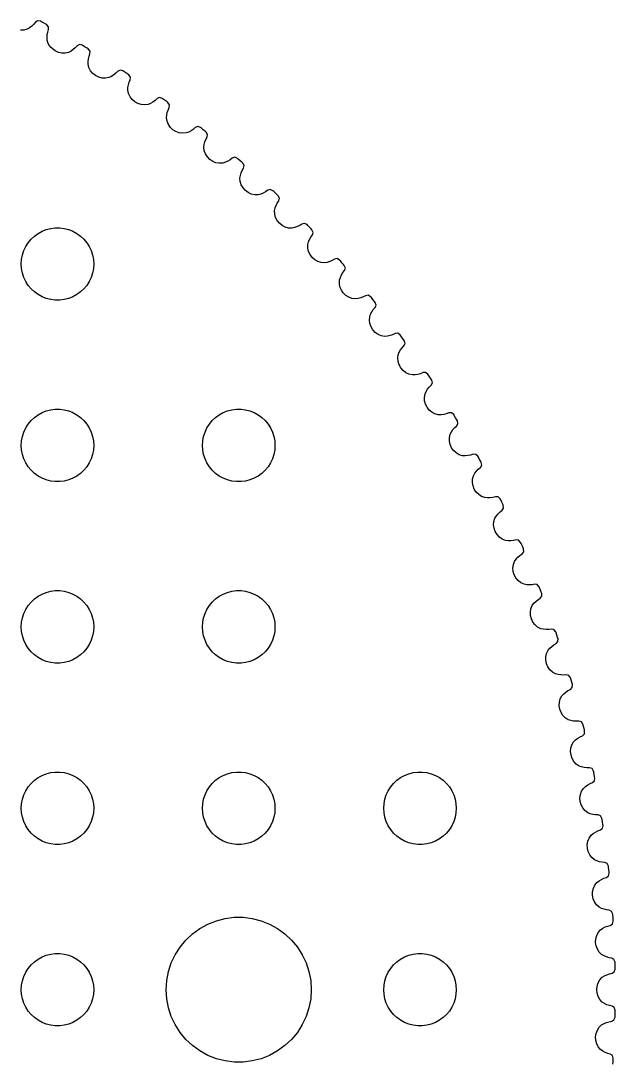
# Model space of a CAD drawing. Header units: metres. Extents: x -46 to 46, y 64 to 266.
# Drawn here: x 20.98 to 45.57, y 216.96 to 260.05 of the extents above; entities that cross this region are included whole.
import ezdxf

# ---------------------------------------------------------------- set-up
doc = ezdxf.new("R2010")
doc.units = ezdxf.units.M

msp = doc.modelspace()

# ---------------------------------------------------------------- linework, layer by layer
for p, q in [((21.4361, 259.834), (21.3469, 259.767)), ((21.5159, 259.911), (21.4361, 259.834)), ((21.5855, 259.996), (21.5159, 259.911)), ((21.6786, 260.053), (21.5855, 259.996)), ((21.7955, 260.034), (21.6786, 260.053)), ((21.8375, 260.011), (21.7955, 260.034)), ((21.9247, 259.964), (21.8375, 260.011)), ((22.0119, 259.916), (21.9247, 259.964)), ((22.0537, 259.892), (22.0119, 259.916)), ((22.1326, 259.804), (22.0537, 259.892)), ((21.1103, 259.673), (20.9673, 259.668)), ((21.249, 259.71), (21.1103, 259.673)), ((21.3469, 259.767), (21.249, 259.71)), ((22.07, 259.371), (22.0786, 259.482)), ((22.0786, 259.482), (22.1001, 259.59)), ((22.1001, 259.59), (22.1346, 259.695)), ((22.1346, 259.695), (22.1326, 259.804)), ((22.0741, 259.257), (22.07, 259.371)), ((22.1172, 259.12), (22.0741, 259.257)), ((22.1898, 258.997), (22.1172, 259.12)), ((22.2874, 258.891), (22.1898, 258.997)), ((23.3096, 259.017), (23.2363, 258.934)), ((23.4051, 259.069), (23.3096, 259.017)), ((23.521, 259.045), (23.4051, 259.069)), ((23.562, 259.021), (23.521, 259.045)), ((23.647, 258.969), (23.562, 259.021)), ((22.4051, 258.807), (22.2874, 258.891)), ((22.5373, 258.747), (22.4051, 258.807)), ((22.6776, 258.716), (22.5373, 258.747)), ((22.8207, 258.714), (22.6776, 258.716)), ((22.9609, 258.745), (22.8207, 258.714)), ((23.0612, 258.798), (22.9609, 258.745)), ((23.1533, 258.862), (23.0612, 258.798)), ((23.2363, 258.934), (23.1533, 258.862)), ((23.732, 258.917), (23.647, 258.969)), ((23.7728, 258.892), (23.732, 258.917)), ((23.8477, 258.801), (23.7728, 258.892)), ((23.7797, 258.481), (23.8059, 258.589)), ((23.8059, 258.589), (23.845, 258.692)), ((23.845, 258.692), (23.8477, 258.801)), ((23.7655, 258.257), (23.7663, 258.371)), ((23.8025, 258.118), (23.7655, 258.257)), ((23.7663, 258.371), (23.7797, 258.481)), ((23.8697, 257.992), (23.8025, 258.118)), ((23.9626, 257.882), (23.8697, 257.992)), ((24.0765, 257.793), (23.9626, 257.882)), ((24.206, 257.727), (24.0765, 257.793)), ((24.3448, 257.69), (24.206, 257.727)), ((24.4876, 257.682), (24.3448, 257.69)), ((24.6291, 257.707), (24.4876, 257.682)), ((24.7316, 257.756), (24.6291, 257.707)), ((24.8263, 257.815), (24.7316, 257.756)), ((24.9125, 257.884), (24.8263, 257.815)), ((24.9893, 257.963), (24.9125, 257.884)), ((25.087, 258.011), (24.9893, 257.963)), ((25.2017, 257.982), (25.087, 258.011)), ((25.2416, 257.956), (25.2017, 257.982)), ((25.3243, 257.901), (25.2416, 257.956)), ((25.407, 257.845), (25.3243, 257.901)), ((25.4467, 257.819), (25.407, 257.845)), ((25.5175, 257.724), (25.4467, 257.819)), ((25.51, 257.615), (25.5175, 257.724)), ((25.4116, 257.184), (25.4174, 257.297)), ((25.4174, 257.297), (25.4356, 257.407)), ((25.4356, 257.407), (25.4665, 257.514)), ((25.4665, 257.514), (25.51, 257.615)), ((25.4426, 257.044), (25.4116, 257.184)), ((25.5042, 256.915), (25.4426, 257.044)), ((25.5922, 256.801), (25.5042, 256.915)), ((26.6214, 256.837), (26.5413, 256.761)), ((26.7211, 256.881), (26.6214, 256.837)), ((26.8345, 256.847), (26.7211, 256.881)), ((26.8732, 256.819), (26.8345, 256.847)), ((26.9534, 256.76), (26.8732, 256.819)), ((25.7021, 256.706), (25.5922, 256.801)), ((25.8286, 256.635), (25.7021, 256.706)), ((25.9656, 256.592), (25.8286, 256.635)), ((26.108, 256.578), (25.9656, 256.592)), ((26.2504, 256.597), (26.108, 256.578)), ((26.3549, 256.641), (26.2504, 256.597)), ((26.4521, 256.696), (26.3549, 256.641)), ((26.5413, 256.761), (26.4521, 256.696)), ((27.0336, 256.701), (26.9534, 256.76)), ((27.0721, 256.673), (27.0336, 256.701)), ((27.1387, 256.575), (27.0721, 256.673)), ((27.0786, 256.367), (27.1265, 256.466)), ((27.1265, 256.466), (27.1387, 256.575)), ((27.0094, 256.04), (27.0201, 256.153)), ((27.0342, 255.899), (27.0094, 256.04)), ((27.0201, 256.153), (27.0431, 256.262)), ((27.0431, 256.262), (27.0786, 256.367)), ((27.0901, 255.767), (27.0342, 255.899)), ((27.1731, 255.65), (27.0901, 255.767)), ((27.2788, 255.55), (27.1731, 255.65)), ((27.402, 255.474), (27.2788, 255.55)), ((28.1195, 255.568), (28.0276, 255.507)), ((28.2029, 255.64), (28.1195, 255.568)), ((28.3044, 255.68), (28.2029, 255.64)), ((28.4162, 255.641), (28.3044, 255.68)), ((28.4536, 255.611), (28.4162, 255.641)), ((28.5312, 255.549), (28.4536, 255.611)), ((28.6087, 255.487), (28.5312, 255.549)), ((27.537, 255.424), (27.402, 255.474)), ((27.6786, 255.404), (27.537, 255.424)), ((27.8218, 255.417), (27.6786, 255.404)), ((27.9281, 255.456), (27.8218, 255.417)), ((28.0276, 255.507), (27.9281, 255.456)), ((28.5991, 255.048), (28.6391, 255.151)), ((28.6459, 255.457), (28.6087, 255.487)), ((28.6391, 255.151), (28.6913, 255.248)), ((28.7082, 255.356), (28.6459, 255.457)), ((28.6913, 255.248), (28.7082, 255.356)), ((28.5557, 254.828), (28.5713, 254.94)), ((28.5743, 254.685), (28.5557, 254.828)), ((28.5713, 254.94), (28.5991, 255.048)), ((28.6245, 254.552), (28.5743, 254.685)), ((28.7022, 254.43), (28.6245, 254.552)), ((28.8035, 254.327), (28.7022, 254.43)), ((28.9233, 254.245), (28.8035, 254.327)), ((29.056, 254.189), (28.9233, 254.245)), ((29.5497, 254.251), (29.4481, 254.204)), ((29.6442, 254.308), (29.5497, 254.251)), ((29.7307, 254.376), (29.6442, 254.308)), ((29.8338, 254.411), (29.7307, 254.376)), ((29.9438, 254.368), (29.8338, 254.411)), ((29.9799, 254.336), (29.9438, 254.368)), ((30.0547, 254.271), (29.9799, 254.336)), ((30.1294, 254.205), (30.0547, 254.271)), ((29.1966, 254.163), (29.056, 254.189)), ((29.3401, 254.17), (29.1966, 254.163)), ((29.4481, 254.204), (29.3401, 254.17)), ((30.1007, 253.767), (30.1451, 253.869)), ((30.1653, 254.174), (30.1294, 254.205)), ((30.1451, 253.869), (30.2015, 253.963)), ((30.2231, 254.07), (30.1653, 254.174)), ((30.2015, 253.963), (30.2231, 254.07)), ((30.0477, 253.549), (30.0682, 253.661)), ((30.0601, 253.406), (30.0477, 253.549)), ((30.1044, 253.27), (30.0601, 253.406)), ((30.0682, 253.661), (30.1007, 253.767)), ((30.1768, 253.146), (30.1044, 253.27)), ((30.2734, 253.038), (30.1768, 253.146)), ((30.3895, 252.951), (30.2734, 253.038)), ((30.5197, 252.889), (30.3895, 252.951)), ((31.1125, 252.982), (31.0156, 252.929)), ((31.2018, 253.047), (31.1125, 252.982)), ((31.3064, 253.077), (31.2018, 253.047)), ((31.4144, 253.029), (31.3064, 253.077)), ((31.4491, 252.996), (31.4144, 253.029)), ((31.521, 252.927), (31.4491, 252.996)), ((30.659, 252.857), (30.5197, 252.889)), ((30.8027, 252.857), (30.659, 252.857)), ((30.912, 252.887), (30.8027, 252.857)), ((31.0156, 252.929), (30.912, 252.887)), ((31.5927, 252.858), (31.521, 252.927)), ((31.5449, 252.422), (31.5938, 252.521)), ((31.6272, 252.825), (31.5927, 252.858)), ((31.5938, 252.521), (31.6542, 252.614)), ((31.6805, 252.719), (31.6272, 252.825)), ((31.6542, 252.614), (31.6805, 252.719)), ((31.4825, 252.207), (31.5078, 252.317)), ((31.4886, 252.063), (31.4825, 252.207)), ((31.5078, 252.317), (31.5449, 252.422)), ((31.5269, 251.925), (31.4886, 252.063)), ((31.5938, 251.798), (31.5269, 251.925)), ((31.6857, 251.686), (31.5938, 251.798)), ((31.7979, 251.594), (31.6857, 251.686)), ((32.6136, 251.654), (32.5215, 251.594)), ((32.7194, 251.68), (32.6136, 251.654)), ((32.8252, 251.627), (32.7194, 251.68)), ((21.5439, 251.156), (21.6963, 251.266)), ((21.6963, 251.266), (21.8613, 251.357)), ((21.8613, 251.357), (22.0365, 251.427)), ((22.0365, 251.427), (22.2189, 251.473)), ((22.2189, 251.473), (22.4058, 251.497)), ((22.4058, 251.497), (22.5942, 251.497)), ((22.5942, 251.497), (22.7811, 251.473)), ((22.7811, 251.473), (22.9635, 251.427)), ((22.9635, 251.427), (23.1387, 251.357)), ((23.1387, 251.357), (23.3037, 251.266)), ((23.3037, 251.266), (23.4561, 251.156)), ((31.9252, 251.527), (31.7979, 251.594)), ((32.063, 251.489), (31.9252, 251.527)), ((32.2066, 251.483), (32.063, 251.489)), ((32.3172, 251.508), (32.2066, 251.483)), ((32.4224, 251.545), (32.3172, 251.508)), ((32.5215, 251.594), (32.4224, 251.545)), ((32.8584, 251.593), (32.8252, 251.627)), ((32.9272, 251.521), (32.8584, 251.593)), ((32.9959, 251.449), (32.9272, 251.521)), ((33.0289, 251.414), (32.9959, 251.449)), ((33.0775, 251.306), (33.0289, 251.414)), ((33.0467, 251.202), (33.0775, 251.306)), ((21.1855, 250.723), (21.2865, 250.882)), ((21.2865, 250.882), (21.4065, 251.027)), ((21.4065, 251.027), (21.5439, 251.156)), ((23.4561, 251.156), (23.5934, 251.027)), ((23.5934, 251.027), (23.7135, 250.882)), ((23.7135, 250.882), (23.8145, 250.723)), ((32.8572, 250.659), (32.8574, 250.803)), ((32.8574, 250.803), (32.8875, 250.912)), ((32.8875, 250.912), (32.9292, 251.015)), ((32.9292, 251.015), (32.9823, 251.112)), ((32.9823, 251.112), (33.0467, 251.202)), ((21.0118, 250.188), (21.0471, 250.373)), ((21.0471, 250.373), (21.1053, 250.552)), ((21.1053, 250.552), (21.1855, 250.723)), ((23.8145, 250.723), (23.8947, 250.552)), ((23.8947, 250.552), (23.9529, 250.373)), ((23.9529, 250.373), (23.9882, 250.188)), ((32.8895, 250.52), (32.8572, 250.659)), ((32.9508, 250.39), (32.8895, 250.52)), ((33.0376, 250.273), (32.9508, 250.39)), ((21, 250), (21.0118, 250.188)), ((21.0118, 249.812), (21, 250)), ((23.9882, 250.188), (24, 250)), ((24, 250), (23.9882, 249.812)), ((33.1457, 250.177), (33.0376, 250.273)), ((33.2701, 250.104), (33.1457, 250.177)), ((33.4061, 250.06), (33.2701, 250.104)), ((33.5492, 250.048), (33.4061, 250.06)), ((33.6607, 250.068), (33.5492, 250.048)), ((33.7675, 250.101), (33.6607, 250.068)), ((33.8687, 250.145), (33.7675, 250.101)), ((33.9633, 250.202), (33.8687, 250.145)), ((34.0702, 250.223), (33.9633, 250.202)), ((34.1735, 250.165), (34.0702, 250.223)), ((34.2052, 250.129), (34.1735, 250.165)), ((34.2708, 250.055), (34.2052, 250.129)), ((34.3363, 249.98), (34.2708, 250.055)), ((34.3678, 249.944), (34.3363, 249.98)), ((34.4116, 249.834), (34.3678, 249.944)), ((21.0471, 249.627), (21.0118, 249.812)), ((21.1053, 249.448), (21.0471, 249.627)), ((23.9529, 249.627), (23.8947, 249.448)), ((23.9882, 249.812), (23.9529, 249.627)), ((34.2045, 249.448), (34.2507, 249.55)), ((34.2507, 249.55), (34.308, 249.644)), ((34.308, 249.644), (34.3762, 249.731)), ((34.3762, 249.731), (34.4116, 249.834)), ((21.1855, 249.277), (21.1053, 249.448)), ((21.2865, 249.118), (21.1855, 249.277)), ((21.4065, 248.973), (21.2865, 249.118)), ((23.7135, 249.118), (23.5934, 248.973)), ((23.8145, 249.277), (23.7135, 249.118)), ((23.8947, 249.448), (23.8145, 249.277)), ((34.1633, 249.197), (34.1697, 249.34)), ((34.1894, 249.056), (34.1633, 249.197)), ((34.1697, 249.34), (34.2045, 249.448)), ((21.5439, 248.844), (21.4065, 248.973)), ((21.6963, 248.734), (21.5439, 248.844)), ((21.8613, 248.643), (21.6963, 248.734)), ((22.0365, 248.573), (21.8613, 248.643)), ((23.1387, 248.643), (22.9635, 248.573)), ((23.3037, 248.734), (23.1387, 248.643)), ((23.4561, 248.844), (23.3037, 248.734)), ((23.5934, 248.973), (23.4561, 248.844)), ((34.245, 248.923), (34.1894, 249.056)), ((34.3267, 248.803), (34.245, 248.923)), ((34.4305, 248.702), (34.3267, 248.803)), ((34.5515, 248.624), (34.4305, 248.702)), ((35.1514, 248.639), (35.0484, 248.599)), ((35.2484, 248.691), (35.1514, 248.639)), ((35.356, 248.708), (35.2484, 248.691)), ((35.4568, 248.646), (35.356, 248.708)), ((35.4868, 248.609), (35.4568, 248.646)), ((22.2189, 248.527), (22.0365, 248.573)), ((22.4058, 248.503), (22.2189, 248.527)), ((22.5942, 248.503), (22.4058, 248.503)), ((22.7811, 248.527), (22.5942, 248.503)), ((22.9635, 248.573), (22.7811, 248.527)), ((34.6855, 248.574), (34.5515, 248.624)), ((34.8279, 248.556), (34.6855, 248.574)), ((34.9403, 248.571), (34.8279, 248.556)), ((35.0484, 248.599), (34.9403, 248.571)), ((35.5492, 248.531), (35.4868, 248.609)), ((35.6113, 248.454), (35.5492, 248.531)), ((35.5684, 248.119), (35.6404, 248.203)), ((35.6412, 248.416), (35.6113, 248.454)), ((35.6404, 248.203), (35.6802, 248.304)), ((35.6802, 248.304), (35.6412, 248.416)), ((35.4043, 247.679), (35.417, 247.822)), ((35.417, 247.822), (35.4565, 247.928)), ((35.4565, 247.928), (35.507, 248.027)), ((35.507, 248.027), (35.5684, 248.119)), ((35.4243, 247.537), (35.4043, 247.679)), ((35.474, 247.402), (35.4243, 247.537)), ((35.5504, 247.279), (35.474, 247.402)), ((35.6497, 247.173), (35.5504, 247.279)), ((35.7672, 247.09), (35.6497, 247.173)), ((35.8988, 247.034), (35.7672, 247.09)), ((36.0404, 247.009), (35.8988, 247.034)), ((36.1533, 247.02), (36.0404, 247.009)), ((36.2625, 247.043), (36.1533, 247.02)), ((36.3671, 247.079), (36.2625, 247.043)), ((36.4663, 247.126), (36.3671, 247.079)), ((36.5746, 247.139), (36.4663, 247.126)), ((36.6725, 247.072), (36.5746, 247.139)), ((36.701, 247.034), (36.6725, 247.072)), ((36.7599, 246.953), (36.701, 247.034)), ((36.8186, 246.873), (36.7599, 246.953)), ((36.6958, 246.452), (36.7611, 246.541)), ((36.7611, 246.541), (36.8366, 246.621)), ((36.8467, 246.834), (36.8186, 246.873)), ((36.8366, 246.621), (36.8808, 246.721)), ((36.8808, 246.721), (36.8467, 246.834)), ((36.5779, 246.108), (36.5968, 246.25)), ((36.5917, 245.966), (36.5779, 246.108)), ((36.5968, 246.25), (36.6409, 246.355)), ((36.6409, 246.355), (36.6958, 246.452)), ((36.6355, 245.829), (36.5917, 245.966)), ((36.7064, 245.702), (36.6355, 245.829)), ((36.801, 245.592), (36.7064, 245.702)), ((36.9148, 245.504), (36.801, 245.592)), ((37.0439, 245.443), (36.9148, 245.504)), ((37.1842, 245.412), (37.0439, 245.443)), ((37.2974, 245.417), (37.1842, 245.412)), ((37.4076, 245.436), (37.2974, 245.417)), ((37.5136, 245.466), (37.4076, 245.436)), ((37.6148, 245.51), (37.5136, 245.466)), ((37.7236, 245.517), (37.6148, 245.51)), ((37.8185, 245.447), (37.7236, 245.517)), ((37.8452, 245.407), (37.8185, 245.447)), ((37.9006, 245.324), (37.8452, 245.407)), ((37.9557, 245.242), (37.9006, 245.324)), ((37.9822, 245.202), (37.9557, 245.242)), ((38.0113, 245.087), (37.9822, 245.202)), ((37.7556, 244.731), (37.8147, 244.826)), ((37.8147, 244.826), (37.8838, 244.912)), ((37.8838, 244.912), (37.9628, 244.989)), ((37.9628, 244.989), (38.0113, 245.087)), ((37.6819, 244.488), (37.707, 244.629)), ((37.6895, 244.345), (37.6819, 244.488)), ((37.7272, 244.206), (37.6895, 244.345)), ((37.707, 244.629), (37.7556, 244.731)), ((21.8613, 243.857), (22.0365, 243.927)), ((22.0365, 243.927), (22.2189, 243.973)), ((22.2189, 243.973), (22.4058, 243.997)), ((22.4058, 243.997), (22.5942, 243.997)), ((22.5942, 243.997), (22.7811, 243.973)), ((22.7811, 243.973), (22.9635, 243.927)), ((22.9635, 243.927), (23.1387, 243.857)), ((29.3613, 243.857), (29.5365, 243.927)), ((29.5365, 243.927), (29.7189, 243.973)), ((29.7189, 243.973), (29.9058, 243.997)), ((29.9058, 243.997), (30.0942, 243.997)), ((30.0942, 243.997), (30.2811, 243.973)), ((30.2811, 243.973), (30.4635, 243.927)), ((30.4635, 243.927), (30.6387, 243.857)), ((37.7926, 244.077), (37.7272, 244.206)), ((37.8823, 243.963), (37.7926, 244.077)), ((37.9922, 243.87), (37.8823, 243.963)), ((21.2865, 243.382), (21.4065, 243.527)), ((21.4065, 243.527), (21.5439, 243.656)), ((21.5439, 243.656), (21.6963, 243.766)), ((21.6963, 243.766), (21.8613, 243.857)), ((23.1387, 243.857), (23.3037, 243.766)), ((23.3037, 243.766), (23.4561, 243.656)), ((23.4561, 243.656), (23.5934, 243.527)), ((23.5934, 243.527), (23.7135, 243.382)), ((28.7865, 243.382), (28.9065, 243.527)), ((28.9065, 243.527), (29.0439, 243.656)), ((29.0439, 243.656), (29.1963, 243.766)), ((29.1963, 243.766), (29.3613, 243.857)), ((30.6387, 243.857), (30.8037, 243.766)), ((30.8037, 243.766), (30.9561, 243.656)), ((30.9561, 243.656), (31.0934, 243.527)), ((31.0934, 243.527), (31.2135, 243.382)), ((38.1184, 243.803), (37.9922, 243.87)), ((38.2572, 243.765), (38.1184, 243.803)), ((38.3706, 243.766), (38.2572, 243.765)), ((38.4814, 243.78), (38.3706, 243.766)), ((38.5888, 243.806), (38.4814, 243.78)), ((38.6918, 243.845), (38.5888, 243.806)), ((38.8007, 243.848), (38.6918, 243.845)), ((38.8925, 243.773), (38.8007, 243.848)), ((38.9174, 243.732), (38.8925, 243.773)), ((38.9691, 243.647), (38.9174, 243.732)), ((39.0206, 243.562), (38.9691, 243.647)), ((39.0453, 243.521), (39.0206, 243.562)), ((39.0694, 243.405), (39.0453, 243.521)), ((21.0471, 242.873), (21.1053, 243.052)), ((21.1053, 243.052), (21.1855, 243.223)), ((21.1855, 243.223), (21.2865, 243.382)), ((23.7135, 243.382), (23.8145, 243.223)), ((23.8145, 243.223), (23.8947, 243.052)), ((23.8947, 243.052), (23.9529, 242.873)), ((28.5471, 242.873), (28.6053, 243.052)), ((28.6053, 243.052), (28.6855, 243.223)), ((28.6855, 243.223), (28.7865, 243.382)), ((31.2135, 243.382), (31.3145, 243.223)), ((31.3145, 243.223), (31.3947, 243.052)), ((31.3947, 243.052), (31.4529, 242.873)), ((38.7455, 242.961), (38.7985, 243.061)), ((38.7985, 243.061), (38.8616, 243.153)), ((38.8616, 243.153), (38.9344, 243.236)), ((38.9344, 243.236), (39.0167, 243.31)), ((39.0167, 243.31), (39.0694, 243.405)), ((21, 242.5), (21.0118, 242.688)), ((21.0118, 242.688), (21.0471, 242.873)), ((23.9529, 242.873), (23.9882, 242.688)), ((23.9882, 242.688), (24, 242.5)), ((28.5, 242.5), (28.5118, 242.688)), ((28.5118, 242.688), (28.5471, 242.873)), ((31.4529, 242.873), (31.4882, 242.688)), ((31.4882, 242.688), (31.5, 242.5)), ((38.7142, 242.821), (38.7455, 242.961)), ((38.7155, 242.678), (38.7142, 242.821)), ((38.7472, 242.537), (38.7155, 242.678)), ((21.0118, 242.312), (21, 242.5)), ((21.0471, 242.127), (21.0118, 242.312)), ((23.9882, 242.312), (23.9529, 242.127)), ((24, 242.5), (23.9882, 242.312)), ((28.5118, 242.312), (28.5, 242.5)), ((28.5471, 242.127), (28.5118, 242.312)), ((31.4882, 242.312), (31.4529, 242.127)), ((31.5, 242.5), (31.4882, 242.312)), ((38.8068, 242.405), (38.7472, 242.537)), ((38.8915, 242.287), (38.8068, 242.405)), ((38.9972, 242.19), (38.8915, 242.287)), ((39.1204, 242.117), (38.9972, 242.19)), ((21.1053, 241.948), (21.0471, 242.127)), ((21.1855, 241.777), (21.1053, 241.948)), ((21.2865, 241.618), (21.1855, 241.777)), ((23.8145, 241.777), (23.7135, 241.618)), ((23.8947, 241.948), (23.8145, 241.777)), ((23.9529, 242.127), (23.8947, 241.948)), ((28.6053, 241.948), (28.5471, 242.127)), ((28.6855, 241.777), (28.6053, 241.948)), ((28.7865, 241.618), (28.6855, 241.777)), ((31.3145, 241.777), (31.2135, 241.618)), ((31.3947, 241.948), (31.3145, 241.777)), ((31.4529, 242.127), (31.3947, 241.948)), ((39.2574, 242.074), (39.1204, 242.117)), ((39.3708, 242.07), (39.2574, 242.074)), ((39.4821, 242.078), (39.3708, 242.07)), ((39.5904, 242.1), (39.4821, 242.078)), ((39.6951, 242.135), (39.5904, 242.1)), ((39.804, 242.132), (39.6951, 242.135)), ((39.8924, 242.054), (39.804, 242.132)), ((39.9156, 242.012), (39.8924, 242.054)), ((39.9635, 241.925), (39.9156, 242.012)), ((40.0112, 241.837), (39.9635, 241.925)), ((40.0341, 241.795), (40.0112, 241.837)), ((40.0531, 241.678), (40.0341, 241.795)), ((21.4065, 241.473), (21.2865, 241.618)), ((21.5439, 241.344), (21.4065, 241.473)), ((21.6963, 241.234), (21.5439, 241.344)), ((23.4561, 241.344), (23.3037, 241.234)), ((23.5934, 241.473), (23.4561, 241.344)), ((23.7135, 241.618), (23.5934, 241.473)), ((28.9065, 241.473), (28.7865, 241.618)), ((29.0439, 241.344), (28.9065, 241.473)), ((29.1963, 241.234), (29.0439, 241.344)), ((30.9561, 241.344), (30.8037, 241.234)), ((31.0934, 241.473), (30.9561, 241.344)), ((31.2135, 241.618), (31.0934, 241.473)), ((39.7101, 241.249), (39.7675, 241.347)), ((39.7675, 241.347), (39.8345, 241.436)), ((39.8345, 241.436), (39.9109, 241.516)), ((39.9109, 241.516), (39.9963, 241.586)), ((39.9963, 241.586), (40.0531, 241.678)), ((21.8613, 241.143), (21.6963, 241.234)), ((22.0365, 241.073), (21.8613, 241.143)), ((22.2189, 241.027), (22.0365, 241.073)), ((22.4058, 241.003), (22.2189, 241.027)), ((22.5942, 241.003), (22.4058, 241.003)), ((22.7811, 241.027), (22.5942, 241.003)), ((22.9635, 241.073), (22.7811, 241.027)), ((23.1387, 241.143), (22.9635, 241.073)), ((23.3037, 241.234), (23.1387, 241.143)), ((29.3613, 241.143), (29.1963, 241.234)), ((29.5365, 241.073), (29.3613, 241.143)), ((29.7189, 241.027), (29.5365, 241.073)), ((29.9058, 241.003), (29.7189, 241.027)), ((30.0942, 241.003), (29.9058, 241.003)), ((30.2811, 241.027), (30.0942, 241.003)), ((30.4635, 241.073), (30.2811, 241.027)), ((30.6387, 241.143), (30.4635, 241.073)), ((30.8037, 241.234), (30.6387, 241.143)), ((39.6679, 240.967), (39.6728, 241.11)), ((39.6934, 240.826), (39.6679, 240.967)), ((39.6728, 241.11), (39.7101, 241.249)), ((39.7472, 240.691), (39.6934, 240.826)), ((39.8266, 240.57), (39.7472, 240.691)), ((39.928, 240.468), (39.8266, 240.57)), ((40.0479, 240.39), (39.928, 240.468)), ((40.183, 240.341), (40.0479, 240.39)), ((40.296, 240.331), (40.183, 240.341)), ((40.4075, 240.335), (40.296, 240.331)), ((40.5168, 240.352), (40.4075, 240.335)), ((40.6228, 240.382), (40.5168, 240.352)), ((40.7316, 240.375), (40.6228, 240.382)), ((40.8164, 240.293), (40.7316, 240.375)), ((40.8377, 240.25), (40.8164, 240.293)), ((40.8818, 240.161), (40.8377, 240.25)), ((40.9257, 240.071), (40.8818, 240.161)), ((40.9467, 240.028), (40.9257, 240.071)), ((40.9606, 239.911), (40.9467, 240.028)), ((40.5992, 239.497), (40.6608, 239.592)), ((40.6608, 239.592), (40.7316, 239.678)), ((40.7316, 239.678), (40.8114, 239.755)), ((40.8114, 239.755), (40.8997, 239.82)), ((40.8997, 239.82), (40.9606, 239.911)), ((40.5447, 239.217), (40.5558, 239.36)), ((40.564, 239.075), (40.5447, 239.217)), ((40.5558, 239.36), (40.5992, 239.497)), ((40.6119, 238.938), (40.564, 239.075)), ((40.686, 238.813), (40.6119, 238.938)), ((40.7828, 238.707), (40.686, 238.813)), ((40.8992, 238.623), (40.7828, 238.707)), ((41.032, 238.569), (40.8992, 238.623)), ((41.1445, 238.554), (41.032, 238.569)), ((41.2561, 238.553), (41.1445, 238.554)), ((41.3659, 238.565), (41.2561, 238.553)), ((41.4732, 238.591), (41.3659, 238.565)), ((41.5815, 238.579), (41.4732, 238.591)), ((41.6627, 238.493), (41.5815, 238.579)), ((41.6821, 238.449), (41.6627, 238.493)), ((41.7223, 238.358), (41.6821, 238.449)), ((41.7622, 238.267), (41.7223, 238.358)), ((41.4766, 237.8), (41.5512, 237.883)), ((41.5512, 237.883), (41.6343, 237.956)), ((41.6343, 237.956), (41.7254, 238.018)), ((41.7254, 238.018), (41.7901, 238.105)), ((41.7814, 238.223), (41.7622, 238.267)), ((41.7901, 238.105), (41.7814, 238.223)), ((41.3444, 237.43), (41.3617, 237.572)), ((41.3574, 237.287), (41.3444, 237.43)), ((41.3617, 237.572), (41.411, 237.707)), ((41.411, 237.707), (41.4766, 237.8)), ((41.3993, 237.148), (41.3574, 237.287)), ((41.4679, 237.02), (41.3993, 237.148)), ((41.5599, 236.91), (41.4679, 237.02)), ((41.6726, 236.822), (41.5599, 236.91)), ((41.8028, 236.761), (41.6726, 236.822)), ((41.9146, 236.742), (41.8028, 236.761)), ((42.0261, 236.736), (41.9146, 236.742)), ((42.1364, 236.743), (42.0261, 236.736)), ((42.2446, 236.764), (42.1364, 236.743)), ((42.3524, 236.748), (42.2446, 236.764)), ((42.4297, 236.658), (42.3524, 236.748)), ((42.4472, 236.614), (42.4297, 236.658)), ((42.4834, 236.521), (42.4472, 236.614)), ((21.4065, 236.027), (21.5439, 236.156)), ((21.5439, 236.156), (21.6963, 236.266)), ((21.6963, 236.266), (21.8613, 236.357)), ((21.8613, 236.357), (22.0365, 236.427)), ((22.0365, 236.427), (22.2189, 236.473)), ((22.2189, 236.473), (22.4058, 236.497)), ((22.4058, 236.497), (22.5942, 236.497)), ((22.5942, 236.497), (22.7811, 236.473)), ((22.7811, 236.473), (22.9635, 236.427)), ((22.9635, 236.427), (23.1387, 236.357)), ((23.1387, 236.357), (23.3037, 236.266)), ((23.3037, 236.266), (23.4561, 236.156)), ((23.4561, 236.156), (23.5934, 236.027)), ((28.9065, 236.027), (29.0439, 236.156)), ((29.0439, 236.156), (29.1963, 236.266)), ((29.1963, 236.266), (29.3613, 236.357)), ((29.3613, 236.357), (29.5365, 236.427)), ((29.5365, 236.427), (29.7189, 236.473)), ((29.7189, 236.473), (29.9058, 236.497)), ((29.9058, 236.497), (30.0942, 236.497)), ((30.0942, 236.497), (30.2811, 236.473)), ((30.2811, 236.473), (30.4635, 236.427)), ((30.4635, 236.427), (30.6387, 236.357)), ((30.6387, 236.357), (30.8037, 236.266)), ((30.8037, 236.266), (30.9561, 236.156)), ((30.9561, 236.156), (31.0934, 236.027)), ((42.3779, 236.122), (42.4716, 236.18)), ((42.4716, 236.18), (42.54, 236.265)), ((42.5193, 236.428), (42.4834, 236.521)), ((42.5365, 236.383), (42.5193, 236.428)), ((42.54, 236.265), (42.5365, 236.383)), ((21.1053, 235.552), (21.1855, 235.723)), ((21.1855, 235.723), (21.2865, 235.882)), ((21.2865, 235.882), (21.4065, 236.027)), ((23.5934, 236.027), (23.7135, 235.882)), ((23.7135, 235.882), (23.8145, 235.723)), ((23.8145, 235.723), (23.8947, 235.552)), ((28.6053, 235.552), (28.6855, 235.723)), ((28.6855, 235.723), (28.7865, 235.882)), ((28.7865, 235.882), (28.9065, 236.027)), ((31.0934, 236.027), (31.2135, 235.882)), ((31.2135, 235.882), (31.3145, 235.723)), ((31.3145, 235.723), (31.3947, 235.552)), ((42.0653, 235.61), (42.0888, 235.751)), ((42.0888, 235.751), (42.1439, 235.884)), ((42.1439, 235.884), (42.2136, 235.973)), ((42.2136, 235.973), (42.2917, 236.053)), ((42.2917, 236.053), (42.3779, 236.122)), ((21.0118, 235.188), (21.0471, 235.373)), ((21.0471, 235.373), (21.1053, 235.552)), ((23.8947, 235.552), (23.9529, 235.373)), ((23.9529, 235.373), (23.9882, 235.188)), ((28.5118, 235.188), (28.5471, 235.373)), ((28.5471, 235.373), (28.6053, 235.552)), ((31.3947, 235.552), (31.4529, 235.373)), ((31.4529, 235.373), (31.4882, 235.188)), ((42.0721, 235.467), (42.0653, 235.61)), ((42.1079, 235.326), (42.0721, 235.467)), ((42.1708, 235.195), (42.1079, 235.326)), ((21, 235), (21.0118, 235.188)), ((21.0118, 234.812), (21, 235)), ((23.9882, 235.188), (24, 235)), ((24, 235), (23.9882, 234.812)), ((28.5, 235), (28.5118, 235.188)), ((28.5118, 234.812), (28.5, 235)), ((31.4882, 235.188), (31.5, 235)), ((31.5, 235), (31.4882, 234.812)), ((42.258, 235.081), (42.1708, 235.195)), ((42.3667, 234.988), (42.258, 235.081)), ((42.4942, 234.922), (42.3667, 234.988)), ((42.605, 234.898), (42.4942, 234.922)), ((42.7161, 234.887), (42.605, 234.898)), ((42.8266, 234.889), (42.7161, 234.887)), ((42.9356, 234.905), (42.8266, 234.889)), ((43.0426, 234.884), (42.9356, 234.905)), ((43.116, 234.791), (43.0426, 234.884)), ((21.0471, 234.627), (21.0118, 234.812)), ((21.1053, 234.448), (21.0471, 234.627)), ((21.1855, 234.277), (21.1053, 234.448)), ((23.8947, 234.448), (23.8145, 234.277)), ((23.9529, 234.627), (23.8947, 234.448)), ((23.9882, 234.812), (23.9529, 234.627)), ((28.5471, 234.627), (28.5118, 234.812)), ((28.6053, 234.448), (28.5471, 234.627)), ((28.6855, 234.277), (28.6053, 234.448)), ((31.3947, 234.448), (31.3145, 234.277)), ((31.4529, 234.627), (31.3947, 234.448)), ((31.4882, 234.812), (31.4529, 234.627)), ((43.1315, 234.746), (43.116, 234.791)), ((43.1636, 234.652), (43.1315, 234.746)), ((43.1954, 234.558), (43.1636, 234.652)), ((43.2106, 234.512), (43.1954, 234.558)), ((43.209, 234.394), (43.2106, 234.512)), ((21.2865, 234.118), (21.1855, 234.277)), ((21.4065, 233.973), (21.2865, 234.118)), ((23.7135, 234.118), (23.5934, 233.973)), ((23.8145, 234.277), (23.7135, 234.118)), ((28.7865, 234.118), (28.6855, 234.277)), ((28.9065, 233.973), (28.7865, 234.118)), ((31.2135, 234.118), (31.0934, 233.973)), ((31.3145, 234.277), (31.2135, 234.118)), ((42.7358, 233.9), (42.7967, 234.031)), ((42.7967, 234.031), (42.8701, 234.117)), ((42.8701, 234.117), (42.9517, 234.193)), ((42.9517, 234.193), (43.0408, 234.259)), ((43.0408, 234.259), (43.1369, 234.312)), ((43.1369, 234.312), (43.209, 234.394)), ((21.5439, 233.844), (21.4065, 233.973)), ((21.6963, 233.734), (21.5439, 233.844)), ((21.8613, 233.643), (21.6963, 233.734)), ((22.0365, 233.573), (21.8613, 233.643)), ((22.2189, 233.527), (22.0365, 233.573)), ((22.9635, 233.573), (22.7811, 233.527)), ((23.1387, 233.643), (22.9635, 233.573)), ((23.3037, 233.734), (23.1387, 233.643)), ((23.4561, 233.844), (23.3037, 233.734)), ((23.5934, 233.973), (23.4561, 233.844)), ((29.0439, 233.844), (28.9065, 233.973)), ((29.1963, 233.734), (29.0439, 233.844)), ((29.3613, 233.643), (29.1963, 233.734)), ((29.5365, 233.573), (29.3613, 233.643)), ((29.7189, 233.527), (29.5365, 233.573)), ((30.4635, 233.573), (30.2811, 233.527)), ((30.6387, 233.643), (30.4635, 233.573)), ((30.8037, 233.734), (30.6387, 233.643)), ((30.9561, 233.844), (30.8037, 233.734)), ((31.0934, 233.973), (30.9561, 233.844)), ((42.7062, 233.761), (42.7358, 233.9)), ((42.7067, 233.617), (42.7062, 233.761)), ((42.7363, 233.475), (42.7067, 233.617)), ((22.4058, 233.503), (22.2189, 233.527)), ((22.5942, 233.503), (22.4058, 233.503)), ((22.7811, 233.527), (22.5942, 233.503)), ((29.9058, 233.503), (29.7189, 233.527)), ((30.0942, 233.503), (29.9058, 233.503)), ((30.2811, 233.527), (30.0942, 233.503)), ((42.7935, 233.341), (42.7363, 233.475)), ((42.8756, 233.223), (42.7935, 233.341)), ((42.9801, 233.126), (42.8756, 233.223)), ((43.1046, 233.054), (42.9801, 233.126)), ((43.2143, 233.025), (43.1046, 233.054)), ((43.3248, 233.01), (43.2143, 233.025)), ((43.4353, 233.007), (43.3248, 233.01)), ((43.5449, 233.018), (43.4353, 233.007)), ((43.6509, 232.993), (43.5449, 233.018)), ((43.7201, 232.897), (43.6509, 232.993)), ((43.7337, 232.851), (43.7201, 232.897)), ((43.7616, 232.755), (43.7337, 232.851)), ((43.7893, 232.66), (43.7616, 232.755)), ((43.4451, 232.233), (43.5299, 232.306)), ((43.5299, 232.306), (43.6217, 232.368)), ((43.6217, 232.368), (43.7202, 232.417)), ((43.7202, 232.417), (43.7957, 232.496)), ((43.8026, 232.614), (43.7893, 232.66)), ((43.7957, 232.496), (43.8026, 232.614)), ((43.26, 231.741), (43.2657, 231.885)), ((43.2657, 231.885), (43.3015, 232.023)), ((43.3015, 232.023), (43.368, 232.15)), ((43.368, 232.15), (43.4451, 232.233)), ((43.2834, 231.598), (43.26, 231.741)), ((43.3347, 231.462), (43.2834, 231.598)), ((43.4115, 231.34), (43.3347, 231.462)), ((43.5117, 231.238), (43.4115, 231.34)), ((43.633, 231.161), (43.5117, 231.238)), ((43.7413, 231.128), (43.633, 231.161)), ((43.8511, 231.107), (43.7413, 231.128)), ((43.9613, 231.1), (43.8511, 231.107)), ((44.0713, 231.107), (43.9613, 231.1)), ((44.176, 231.076), (44.0713, 231.107)), ((44.241, 230.977), (44.176, 231.076)), ((44.2526, 230.931), (44.241, 230.977)), ((44.2202, 230.498), (44.2991, 230.573)), ((44.2763, 230.834), (44.2526, 230.931)), ((44.2999, 230.738), (44.2763, 230.834)), ((44.2991, 230.573), (44.3111, 230.691)), ((44.3111, 230.691), (44.2999, 230.738)), ((43.743, 229.986), (43.7847, 230.123)), ((43.7847, 230.123), (43.8567, 230.247)), ((43.8567, 230.247), (43.9374, 230.327)), ((43.9374, 230.327), (44.0252, 230.396)), ((44.0252, 230.396), (44.1197, 230.453)), ((44.1197, 230.453), (44.2202, 230.498)), ((43.731, 229.843), (43.743, 229.986)), ((43.7481, 229.699), (43.731, 229.843)), ((43.7934, 229.561), (43.7481, 229.699)), ((43.8649, 229.436), (43.7934, 229.561)), ((43.9605, 229.33), (43.8649, 229.436)), ((44.0783, 229.247), (43.9605, 229.33)), ((44.1851, 229.209), (44.0783, 229.247)), ((21.6963, 228.766), (21.8613, 228.857)), ((21.8613, 228.857), (22.0365, 228.927)), ((22.0365, 228.927), (22.2189, 228.973)), ((22.2189, 228.973), (22.4058, 228.997)), ((22.4058, 228.997), (22.5942, 228.997)), ((22.5942, 228.997), (22.7811, 228.973)), ((22.7811, 228.973), (22.9635, 228.927)), ((22.9635, 228.927), (23.1387, 228.857)), ((23.1387, 228.857), (23.3037, 228.766)), ((29.1963, 228.766), (29.3613, 228.857)), ((29.3613, 228.857), (29.5365, 228.927)), ((29.5365, 228.927), (29.7189, 228.973)), ((29.7189, 228.973), (29.9058, 228.997)), ((29.9058, 228.997), (30.0942, 228.997)), ((30.0942, 228.997), (30.2811, 228.973)), ((30.2811, 228.973), (30.4635, 228.927)), ((30.4635, 228.927), (30.6387, 228.857)), ((30.6387, 228.857), (30.8037, 228.766)), ((36.6963, 228.766), (36.8613, 228.857)), ((36.8613, 228.857), (37.0365, 228.927)), ((37.0365, 228.927), (37.2189, 228.973)), ((37.2189, 228.973), (37.4058, 228.997)), ((37.4058, 228.997), (37.5942, 228.997)), ((37.5942, 228.997), (37.7811, 228.973)), ((37.7811, 228.973), (37.9635, 228.927)), ((37.9635, 228.927), (38.1387, 228.857)), ((38.1387, 228.857), (38.3037, 228.766)), ((44.2938, 229.184), (44.1851, 229.209)), ((44.4037, 229.172), (44.2938, 229.184)), ((44.5138, 229.174), (44.4037, 229.172)), ((44.6171, 229.139), (44.5138, 229.174)), ((44.6778, 229.037), (44.6171, 229.139)), ((44.6873, 228.99), (44.6778, 229.037)), ((44.7068, 228.893), (44.6873, 228.99)), ((44.7261, 228.795), (44.7068, 228.893)), ((21.1855, 228.223), (21.2865, 228.382)), ((21.2865, 228.382), (21.4065, 228.527)), ((21.4065, 228.527), (21.5439, 228.656)), ((21.5439, 228.656), (21.6963, 228.766)), ((23.3037, 228.766), (23.4561, 228.656)), ((23.4561, 228.656), (23.5934, 228.527)), ((23.5934, 228.527), (23.7135, 228.382)), ((23.7135, 228.382), (23.8145, 228.223)), ((28.6855, 228.223), (28.7865, 228.382)), ((28.7865, 228.382), (28.9065, 228.527)), ((28.9065, 228.527), (29.0439, 228.656)), ((29.0439, 228.656), (29.1963, 228.766)), ((30.8037, 228.766), (30.9561, 228.656)), ((30.9561, 228.656), (31.0934, 228.527)), ((31.0934, 228.527), (31.2135, 228.382)), ((31.2135, 228.382), (31.3145, 228.223)), ((36.1855, 228.223), (36.2865, 228.382)), ((36.2865, 228.382), (36.4065, 228.527)), ((36.4065, 228.527), (36.5439, 228.656)), ((36.5439, 228.656), (36.6963, 228.766)), ((38.3037, 228.766), (38.4561, 228.656)), ((38.4561, 228.656), (38.5934, 228.527)), ((38.5934, 228.527), (38.7135, 228.382)), ((38.7135, 228.382), (38.8145, 228.223)), ((44.2619, 228.324), (44.346, 228.4)), ((44.346, 228.4), (44.4368, 228.465)), ((44.4368, 228.465), (44.5337, 228.519)), ((44.5337, 228.519), (44.636, 228.559)), ((44.636, 228.559), (44.7182, 228.631)), ((44.7182, 228.631), (44.7352, 228.748)), ((44.7352, 228.748), (44.7261, 228.795)), ((21.0471, 227.873), (21.1053, 228.052)), ((21.1053, 228.052), (21.1855, 228.223)), ((23.8145, 228.223), (23.8947, 228.052)), ((23.8947, 228.052), (23.9529, 227.873)), ((28.5471, 227.873), (28.6053, 228.052)), ((28.6053, 228.052), (28.6855, 228.223)), ((31.3145, 228.223), (31.3947, 228.052)), ((31.3947, 228.052), (31.4529, 227.873)), ((36.0471, 227.873), (36.1053, 228.052)), ((36.1053, 228.052), (36.1855, 228.223)), ((38.8145, 228.223), (38.8947, 228.052)), ((38.8947, 228.052), (38.9529, 227.873)), ((44.1187, 227.926), (44.1369, 228.069)), ((44.1369, 228.069), (44.1846, 228.203)), ((44.1846, 228.203), (44.2619, 228.324)), ((21, 227.5), (21.0118, 227.688)), ((21.0118, 227.688), (21.0471, 227.873)), ((23.9529, 227.873), (23.9882, 227.688)), ((23.9882, 227.688), (24, 227.5)), ((28.5, 227.5), (28.5118, 227.688)), ((28.5118, 227.688), (28.5471, 227.873)), ((31.4529, 227.873), (31.4882, 227.688)), ((31.4882, 227.688), (31.5, 227.5)), ((36, 227.5), (36.0118, 227.688)), ((36.0118, 227.688), (36.0471, 227.873)), ((38.9529, 227.873), (38.9882, 227.688)), ((38.9882, 227.688), (39, 227.5)), ((44.1295, 227.781), (44.1187, 227.926)), ((44.1688, 227.642), (44.1295, 227.781)), ((44.2347, 227.514), (44.1688, 227.642)), ((21.0118, 227.312), (21, 227.5)), ((21.0471, 227.127), (21.0118, 227.312)), ((21.1053, 226.948), (21.0471, 227.127)), ((23.9529, 227.127), (23.8947, 226.948)), ((23.9882, 227.312), (23.9529, 227.127)), ((24, 227.5), (23.9882, 227.312)), ((28.5118, 227.312), (28.5, 227.5)), ((28.5471, 227.127), (28.5118, 227.312)), ((28.6053, 226.948), (28.5471, 227.127)), ((31.4529, 227.127), (31.3947, 226.948)), ((31.4882, 227.312), (31.4529, 227.127)), ((31.5, 227.5), (31.4882, 227.312)), ((36.0118, 227.312), (36, 227.5)), ((36.0471, 227.127), (36.0118, 227.312)), ((36.1053, 226.948), (36.0471, 227.127)), ((38.9529, 227.127), (38.8947, 226.948)), ((38.9882, 227.312), (38.9529, 227.127)), ((39, 227.5), (38.9882, 227.312)), ((44.3257, 227.403), (44.2347, 227.514)), ((44.4397, 227.316), (44.3257, 227.403)), ((44.5447, 227.273), (44.4397, 227.316)), ((44.6523, 227.243), (44.5447, 227.273)), ((44.7615, 227.226), (44.6523, 227.243)), ((44.8716, 227.223), (44.7615, 227.226)), ((44.9733, 227.184), (44.8716, 227.223)), ((45.0294, 227.08), (44.9733, 227.184)), ((21.1855, 226.777), (21.1053, 226.948)), ((21.2865, 226.618), (21.1855, 226.777)), ((23.8145, 226.777), (23.7135, 226.618)), ((23.8947, 226.948), (23.8145, 226.777)), ((28.6855, 226.777), (28.6053, 226.948)), ((28.7865, 226.618), (28.6855, 226.777)), ((31.3145, 226.777), (31.2135, 226.618)), ((31.3947, 226.948), (31.3145, 226.777)), ((36.1855, 226.777), (36.1053, 226.948)), ((36.2865, 226.618), (36.1855, 226.777)), ((38.8145, 226.777), (38.7135, 226.618)), ((38.8947, 226.948), (38.8145, 226.777)), ((44.9669, 226.604), (45.0521, 226.672)), ((45.0369, 227.032), (45.0294, 227.08)), ((45.0521, 226.934), (45.0369, 227.032)), ((45.0671, 226.836), (45.0521, 226.934)), ((45.0521, 226.672), (45.0742, 226.789)), ((45.0742, 226.789), (45.0671, 226.836)), ((21.4065, 226.473), (21.2865, 226.618)), ((21.5439, 226.344), (21.4065, 226.473)), ((21.6963, 226.234), (21.5439, 226.344)), ((21.8613, 226.143), (21.6963, 226.234)), ((23.3037, 226.234), (23.1387, 226.143)), ((23.4561, 226.344), (23.3037, 226.234)), ((23.5934, 226.473), (23.4561, 226.344)), ((23.7135, 226.618), (23.5934, 226.473)), ((28.9065, 226.473), (28.7865, 226.618)), ((29.0439, 226.344), (28.9065, 226.473)), ((29.1963, 226.234), (29.0439, 226.344)), ((29.3613, 226.143), (29.1963, 226.234)), ((30.8037, 226.234), (30.6387, 226.143)), ((30.9561, 226.344), (30.8037, 226.234)), ((31.0934, 226.473), (30.9561, 226.344)), ((31.2135, 226.618), (31.0934, 226.473)), ((36.4065, 226.473), (36.2865, 226.618)), ((36.5439, 226.344), (36.4065, 226.473)), ((36.6963, 226.234), (36.5439, 226.344)), ((36.8613, 226.143), (36.6963, 226.234)), ((38.3037, 226.234), (38.1387, 226.143)), ((38.4561, 226.344), (38.3037, 226.234)), ((38.5934, 226.473), (38.4561, 226.344)), ((38.7135, 226.618), (38.5934, 226.473)), ((44.4469, 226.136), (44.5004, 226.268)), ((44.5004, 226.268), (44.5829, 226.386)), ((44.5829, 226.386), (44.6702, 226.458)), ((44.6702, 226.458), (44.7637, 226.519)), ((44.7637, 226.519), (44.8628, 226.568)), ((44.8628, 226.568), (44.9669, 226.604)), ((22.0365, 226.073), (21.8613, 226.143)), ((22.2189, 226.027), (22.0365, 226.073)), ((22.4058, 226.003), (22.2189, 226.027)), ((22.5942, 226.003), (22.4058, 226.003)), ((22.7811, 226.027), (22.5942, 226.003)), ((22.9635, 226.073), (22.7811, 226.027)), ((23.1387, 226.143), (22.9635, 226.073)), ((29.5365, 226.073), (29.3613, 226.143)), ((29.7189, 226.027), (29.5365, 226.073)), ((29.9058, 226.003), (29.7189, 226.027)), ((30.0942, 226.003), (29.9058, 226.003)), ((30.2811, 226.027), (30.0942, 226.003)), ((30.4635, 226.073), (30.2811, 226.027)), ((30.6387, 226.143), (30.4635, 226.073)), ((37.0365, 226.073), (36.8613, 226.143)), ((37.2189, 226.027), (37.0365, 226.073)), ((37.4058, 226.003), (37.2189, 226.027)), ((37.5942, 226.003), (37.4058, 226.003)), ((37.7811, 226.027), (37.5942, 226.003)), ((37.9635, 226.073), (37.7811, 226.027)), ((38.1387, 226.143), (37.9635, 226.073)), ((44.4224, 225.994), (44.4469, 226.136)), ((44.4269, 225.849), (44.4224, 225.994)), ((44.4601, 225.708), (44.4269, 225.849)), ((44.5204, 225.577), (44.4601, 225.708)), ((44.6064, 225.463), (44.5204, 225.577)), ((44.7166, 225.371), (44.6064, 225.463)), ((44.8196, 225.323), (44.7166, 225.371)), ((44.9257, 225.289), (44.8196, 225.323)), ((45.0341, 225.267), (44.9257, 225.289)), ((45.144, 225.259), (45.0341, 225.267)), ((45.2439, 225.215), (45.144, 225.259)), ((45.2954, 225.109), (45.2439, 225.215)), ((45.3008, 225.061), (45.2954, 225.109)), ((45.3117, 224.962), (45.3008, 225.061)), ((45.3224, 224.864), (45.3117, 224.962)), ((44.819, 224.435), (44.9094, 224.503)), ((44.9094, 224.503), (45.0055, 224.56)), ((45.0055, 224.56), (45.1066, 224.605)), ((45.1066, 224.605), (45.2122, 224.637)), ((45.2122, 224.637), (45.3002, 224.701)), ((45.3002, 224.701), (45.3275, 224.816)), ((45.3275, 224.816), (45.3224, 224.864)), ((44.6416, 224.05), (44.6722, 224.191)), ((44.6722, 224.191), (44.7314, 224.321)), ((44.7314, 224.321), (44.819, 224.435)), ((44.6398, 223.905), (44.6416, 224.05)), ((44.6667, 223.763), (44.6398, 223.905)), ((44.7213, 223.63), (44.6667, 223.763)), ((44.8022, 223.512), (44.7213, 223.63)), ((44.9082, 223.415), (44.8022, 223.512)), ((45.0091, 223.363), (44.9082, 223.415)), ((45.1136, 223.324), (45.0091, 223.363)), ((45.221, 223.298), (45.1136, 223.324)), ((45.3304, 223.285), (45.221, 223.298)), ((45.4283, 223.237), (45.3304, 223.285)), ((45.4751, 223.128), (45.4283, 223.237)), ((28.7227, 222.714), (29.0729, 222.853)), ((29.0729, 222.853), (29.4379, 222.947)), ((29.4379, 222.947), (29.8116, 222.994)), ((29.8116, 222.994), (30.1884, 222.994)), ((30.1884, 222.994), (30.5621, 222.947)), ((30.5621, 222.947), (30.927, 222.853)), ((30.927, 222.853), (31.2773, 222.714)), ((45.4621, 222.72), (45.4944, 222.834)), ((45.4784, 223.08), (45.4751, 223.128)), ((45.485, 222.981), (45.4784, 223.08)), ((45.4914, 222.882), (45.485, 222.981)), ((45.4944, 222.834), (45.4914, 222.882)), ((28.0877, 222.312), (28.3925, 222.533)), ((28.3925, 222.533), (28.7227, 222.714)), ((31.2773, 222.714), (31.6075, 222.533)), ((31.6075, 222.533), (31.9123, 222.312)), ((44.8125, 222.238), (44.8773, 222.366)), ((44.8773, 222.366), (44.9698, 222.476)), ((44.9698, 222.476), (45.0631, 222.54)), ((45.0631, 222.54), (45.1616, 222.593)), ((45.1616, 222.593), (45.2646, 222.633)), ((45.2646, 222.633), (45.3714, 222.66)), ((45.3714, 222.66), (45.4621, 222.72)), ((27.5729, 221.763), (27.8131, 222.054)), ((27.8131, 222.054), (28.0877, 222.312)), ((31.9123, 222.312), (32.1869, 222.054)), ((32.1869, 222.054), (32.427, 221.763)), ((44.7676, 221.955), (44.7758, 222.099)), ((44.7883, 221.811), (44.7676, 221.955)), ((44.7758, 222.099), (44.8125, 222.238)), ((22.2189, 221.473), (22.4058, 221.497)), ((22.4058, 221.497), (22.5942, 221.497)), ((22.5942, 221.497), (22.7811, 221.473)), ((27.3711, 221.445), (27.5729, 221.763)), ((32.427, 221.763), (32.6289, 221.445)), ((37.2189, 221.473), (37.4058, 221.497)), ((37.4058, 221.497), (37.5942, 221.497)), ((37.5942, 221.497), (37.7811, 221.473)), ((44.8371, 221.676), (44.7883, 221.811)), ((44.9128, 221.554), (44.8371, 221.676)), ((45.0145, 221.453), (44.9128, 221.554)), ((21.4065, 221.027), (21.5439, 221.156)), ((21.5439, 221.156), (21.6963, 221.266)), ((21.6963, 221.266), (21.8613, 221.357)), ((21.8613, 221.357), (22.0365, 221.427)), ((22.0365, 221.427), (22.2189, 221.473)), ((22.7811, 221.473), (22.9635, 221.427)), ((22.9635, 221.427), (23.1387, 221.357)), ((23.1387, 221.357), (23.3037, 221.266)), ((23.3037, 221.266), (23.4561, 221.156)), ((23.4561, 221.156), (23.5934, 221.027)), ((27.0942, 220.746), (27.2107, 221.104)), ((27.2107, 221.104), (27.3711, 221.445)), ((32.6289, 221.445), (32.7893, 221.104)), ((32.7893, 221.104), (32.9057, 220.746)), ((36.4065, 221.027), (36.5439, 221.156)), ((36.5439, 221.156), (36.6963, 221.266)), ((36.6963, 221.266), (36.8613, 221.357)), ((36.8613, 221.357), (37.0365, 221.427)), ((37.0365, 221.427), (37.2189, 221.473)), ((37.7811, 221.473), (37.9635, 221.427)), ((37.9635, 221.427), (38.1387, 221.357)), ((38.1387, 221.357), (38.3037, 221.266)), ((38.3037, 221.266), (38.4561, 221.156)), ((38.4561, 221.156), (38.5934, 221.027)), ((45.113, 221.397), (45.0145, 221.453)), ((45.2157, 221.353), (45.113, 221.397)), ((45.3218, 221.322), (45.2157, 221.353)), ((45.4306, 221.305), (45.3218, 221.322)), ((45.5262, 221.252), (45.4306, 221.305)), ((45.5683, 221.142), (45.5262, 221.252)), ((45.5695, 221.094), (45.5683, 221.142)), ((45.5718, 220.994), (45.5695, 221.094)), ((21.1053, 220.552), (21.1855, 220.723)), ((21.1855, 220.723), (21.2865, 220.882)), ((21.2865, 220.882), (21.4065, 221.027)), ((23.5934, 221.027), (23.7135, 220.882)), ((23.7135, 220.882), (23.8145, 220.723)), ((23.8145, 220.723), (23.8947, 220.552)), ((27.0237, 220.376), (27.0942, 220.746)), ((32.9057, 220.746), (32.9763, 220.376)), ((36.1053, 220.552), (36.1855, 220.723)), ((36.1855, 220.723), (36.2865, 220.882)), ((36.2865, 220.882), (36.4065, 221.027)), ((38.5934, 221.027), (38.7135, 220.882)), ((38.7135, 220.882), (38.8145, 220.723)), ((38.8145, 220.723), (38.8947, 220.552)), ((45.2317, 220.62), (45.3363, 220.656)), ((45.3363, 220.656), (45.4442, 220.678)), ((45.4442, 220.678), (45.5375, 220.735)), ((45.5375, 220.735), (45.5747, 220.847)), ((45.5738, 220.895), (45.5718, 220.994)), ((45.5747, 220.847), (45.5738, 220.895)), ((21.0118, 220.188), (21.0471, 220.373)), ((21.0471, 220.373), (21.1053, 220.552)), ((23.8947, 220.552), (23.9529, 220.373)), ((23.9529, 220.373), (23.9882, 220.188)), ((27, 220), (27.0237, 220.376)), ((32.9763, 220.376), (33, 220)), ((36.0118, 220.188), (36.0471, 220.373)), ((36.0471, 220.373), (36.1053, 220.552)), ((38.8947, 220.552), (38.9529, 220.373)), ((38.9529, 220.373), (38.9882, 220.188)), ((44.8247, 220.144), (44.8675, 220.282)), ((44.8675, 220.282), (44.9378, 220.406)), ((44.9378, 220.406), (45.035, 220.512)), ((45.035, 220.512), (45.131, 220.572)), ((45.131, 220.572), (45.2317, 220.62)), ((21, 220), (21.0118, 220.188)), ((21.0118, 219.812), (21, 220)), ((21.0471, 219.627), (21.0118, 219.812)), ((23.9882, 219.812), (23.9529, 219.627)), ((23.9882, 220.188), (24, 220)), ((24, 220), (23.9882, 219.812)), ((27.0237, 219.624), (27, 220)), ((33, 220), (32.9763, 219.624)), ((36, 220), (36.0118, 220.188)), ((36.0118, 219.812), (36, 220)), ((36.0471, 219.627), (36.0118, 219.812)), ((38.9882, 219.812), (38.9529, 219.627)), ((38.9882, 220.188), (39, 220)), ((39, 220), (38.9882, 219.812)), ((44.8103, 220), (44.8247, 220.144)), ((44.8247, 219.856), (44.8103, 220)), ((44.8675, 219.718), (44.8247, 219.856)), ((21.1053, 219.448), (21.0471, 219.627)), ((21.1855, 219.277), (21.1053, 219.448)), ((23.8947, 219.448), (23.8145, 219.277)), ((23.9529, 219.627), (23.8947, 219.448)), ((27.0942, 219.254), (27.0237, 219.624)), ((32.9763, 219.624), (32.9057, 219.254)), ((36.1053, 219.448), (36.0471, 219.627)), ((36.1855, 219.277), (36.1053, 219.448)), ((38.8947, 219.448), (38.8145, 219.277)), ((38.9529, 219.627), (38.8947, 219.448)), ((44.9378, 219.594), (44.8675, 219.718)), ((45.035, 219.488), (44.9378, 219.594)), ((45.131, 219.428), (45.035, 219.488)), ((45.2317, 219.379), (45.131, 219.428)), ((45.3363, 219.344), (45.2317, 219.379)), ((45.4442, 219.322), (45.3363, 219.344)), ((21.2865, 219.118), (21.1855, 219.277)), ((21.4065, 218.973), (21.2865, 219.118)), ((21.5439, 218.844), (21.4065, 218.973)), ((23.5934, 218.973), (23.4561, 218.844)), ((23.7135, 219.118), (23.5934, 218.973)), ((23.8145, 219.277), (23.7135, 219.118)), ((27.2107, 218.896), (27.0942, 219.254)), ((32.9057, 219.254), (32.7893, 218.896)), ((36.2865, 219.118), (36.1855, 219.277)), ((36.4065, 218.973), (36.2865, 219.118)), ((36.5439, 218.844), (36.4065, 218.973)), ((38.5934, 218.973), (38.4561, 218.844)), ((38.7135, 219.118), (38.5934, 218.973)), ((38.8145, 219.277), (38.7135, 219.118)), ((45.5375, 219.265), (45.4442, 219.322)), ((45.5747, 219.153), (45.5375, 219.265)), ((45.5683, 218.858), (45.5695, 218.906)), ((45.5695, 218.906), (45.5718, 219.006)), ((45.5718, 219.006), (45.5738, 219.105)), ((45.5738, 219.105), (45.5747, 219.153)), ((21.6963, 218.734), (21.5439, 218.844)), ((21.8613, 218.643), (21.6963, 218.734)), ((22.0365, 218.573), (21.8613, 218.643)), ((22.2189, 218.527), (22.0365, 218.573)), ((22.4058, 218.503), (22.2189, 218.527)), ((22.5942, 218.503), (22.4058, 218.503)), ((22.7811, 218.527), (22.5942, 218.503)), ((22.9635, 218.573), (22.7811, 218.527)), ((23.1387, 218.643), (22.9635, 218.573)), ((23.3037, 218.734), (23.1387, 218.643)), ((23.4561, 218.844), (23.3037, 218.734)), ((27.3711, 218.555), (27.2107, 218.896)), ((27.5729, 218.237), (27.3711, 218.555)), ((32.6289, 218.555), (32.427, 218.237)), ((32.7893, 218.896), (32.6289, 218.555)), ((36.6963, 218.734), (36.5439, 218.844)), ((36.8613, 218.643), (36.6963, 218.734)), ((37.0365, 218.573), (36.8613, 218.643)), ((37.2189, 218.527), (37.0365, 218.573)), ((37.4058, 218.503), (37.2189, 218.527)), ((37.5942, 218.503), (37.4058, 218.503)), ((37.7811, 218.527), (37.5942, 218.503)), ((37.9635, 218.573), (37.7811, 218.527)), ((38.1387, 218.643), (37.9635, 218.573)), ((38.3037, 218.734), (38.1387, 218.643)), ((38.4561, 218.844), (38.3037, 218.734)), ((44.9128, 218.446), (45.0145, 218.547)), ((45.0145, 218.547), (45.113, 218.603)), ((45.113, 218.603), (45.2157, 218.647)), ((45.2157, 218.647), (45.3218, 218.678)), ((45.3218, 218.678), (45.4306, 218.695)), ((45.4306, 218.695), (45.5262, 218.748)), ((45.5262, 218.748), (45.5683, 218.858)), ((27.8131, 217.946), (27.5729, 218.237)), ((32.427, 218.237), (32.1869, 217.946)), ((44.7676, 218.045), (44.7883, 218.189)), ((44.7758, 217.901), (44.7676, 218.045)), ((44.7883, 218.189), (44.8371, 218.324)), ((44.8371, 218.324), (44.9128, 218.446)), ((28.0877, 217.688), (27.8131, 217.946)), ((28.3925, 217.467), (28.0877, 217.688)), ((31.9123, 217.688), (31.6075, 217.467)), ((32.1869, 217.946), (31.9123, 217.688)), ((44.8125, 217.762), (44.7758, 217.901)), ((44.8773, 217.634), (44.8125, 217.762)), ((44.9698, 217.524), (44.8773, 217.634)), ((28.7227, 217.286), (28.3925, 217.467)), ((29.0729, 217.147), (28.7227, 217.286)), ((31.2773, 217.286), (30.927, 217.147)), ((31.6075, 217.467), (31.2773, 217.286)), ((45.0631, 217.46), (44.9698, 217.524)), ((45.1616, 217.407), (45.0631, 217.46)), ((45.2646, 217.367), (45.1616, 217.407)), ((45.3714, 217.34), (45.2646, 217.367)), ((45.4621, 217.28), (45.3714, 217.34)), ((45.4944, 217.166), (45.4621, 217.28)), ((29.4379, 217.053), (29.0729, 217.147)), ((29.8116, 217.006), (29.4379, 217.053)), ((30.1884, 217.006), (29.8116, 217.006)), ((30.5621, 217.053), (30.1884, 217.006)), ((30.927, 217.147), (30.5621, 217.053)), ((45.4784, 216.92), (45.485, 217.019)), ((45.485, 217.019), (45.4914, 217.118)), ((45.4914, 217.118), (45.4944, 217.166))]:
    msp.add_line(p, q)

doc.saveas('drawing.dxf')
